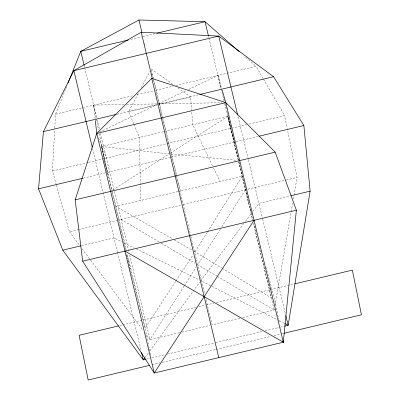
<?xml version="1.0" encoding="UTF-8"?>
<svg xmlns="http://www.w3.org/2000/svg" width="400" height="400" viewBox="0 0 400 400"><rect width="100%" height="100%" fill="white"/><g stroke="black" fill="none" stroke-linecap="round" stroke-linejoin="round"><path stroke-width="0.3" stroke-dasharray="2 1.5" d="M56.325 184.8L52.465 170.955L54.765 128.535M54.8 127.915L55.545 114.19L65.725 88.83M274.47 308.835L274.26 310.065L242.29 317.69M275.105 305.15L291.06 212.43M291.17 211.815L292.645 203.22M293.385 198.92L293.915 195.85M294.02 195.235L297.085 177.43L287.305 129.045M65.96 88.25L66.65 86.525M133.675 123.75L128.665 111.75L138.74 92.52M141.33 87.575L149.675 71.64M207.24 232.29L194.36 252.9M207.57 231.765L242.195 176.24L178.625 191.41M184.015 286.235L150 339.715L145.52 333.715M184.35 285.71L196.02 267.36M220.365 229.09L197.69 264.74L216.965 276.15M221.7 226.99L245.38 189.765M175.555 281.635L145.125 328.13L150.08 352.495M175.895 281.11L192.99 254.99M145.13 357.34L148.43 352.8M149.9 350.78L199.76 282.175M243.91 223.325L200.86 280.66L211.425 286.06M245.41 221.33L251.4 213.35M252.895 211.36L258.885 203.38L290.235 195.9M112.745 190.055L169.235 153.88L101.52 146.5L106.09 168.965M170.27 153.22L227.82 116.365L238.505 159.85M99.54 132.075L157.355 104.42M158.48 103.88L186.525 90.465M188.765 89.395L217.935 75.445L221.69 88.445M130.84 39.415L141.695 36.825M142.9 36.535L155.57 33.515M55.545 114.19L132.88 95.735M137.1 94.73L153.99 90.7M155.8 90.27L173.295 86.095M175.71 85.52L256.06 66.345L263.19 78.65M116.88 114.26L157.32 104.61M159.13 104.18L198.965 94.675M128.665 111.75L157.2 104.94M157.81 104.795L190.595 96.97L191.58 109.935M125.635 250.07L101.52 146.5L163.63 131.685M164.235 131.54L227.82 116.365L238.565 161.12M52.465 170.955L87.94 162.49M88.54 162.345L246.705 124.605M249.11 124.035L284.585 115.57L287.18 128.43M83.125 178.185L106.675 172.565M107.28 172.42L170.02 157.45M171.21 157.165L258.095 136.435M178.02 191.555L115.895 206.38L172.43 238.86M56.49 185.4L69.41 231.755L77.83 229.745M78.43 229.6L116.91 220.42M117.51 220.275L181.44 205.025M183.25 204.59L247.185 189.335M247.785 189.19L285.66 180.155M286.265 180.01L297.085 177.43M81.475 245.71L114.03 237.945L121.87 241.8M119.79 325.61L122.22 325.03M122.825 324.885L196.3 307.355M198.73 306.775L205.405 305.18M206.015 305.035L213.91 303.15M216.335 302.57L269.775 289.82M270.38 289.675L294.06 284.025M179.555 332.66L150 339.715L129.725 255.26M181.97 332.085L209.715 325.465M239.875 318.265L212.13 324.89L205.855 298.765M146.335 359.14L149.98 358.27M151.8 357.835L165.07 354.67M167.48 354.095L214.52 342.87M215.725 342.58L262.765 331.355M265.18 330.78L279.05 327.47M280.255 327.185L283.9 326.315M151.95 364.785L159.845 362.905M162.275 362.325L215.71 349.575M216.315 349.43L270.965 336.39M274 335.665L283.715 333.345M95.135 118.64L93.67 105.095L124.205 104.52M126.7 104.475L221.43 102.705M171.09 154.055L237.24 160.365M124.11 242.905L134.195 247.865M136.435 248.97L199.74 280.11M211.98 286.345L277.035 319.615M279.26 320.75L284.265 323.31M174.585 240.1L191.81 250M193.965 251.235L221.75 267.99M121.115 219.415L159.135 241.92M161.275 243.185L195.01 263.155M217.5 276.465L274.26 310.065L253.545 223.79M222.285 268.31L271.425 297.995L253.535 223.49M172.88 84.37L151.115 68.89L153.28 77.91M177.945 87.97L190.595 96.97M245.76 57.335L256.06 66.345M69.41 231.755L79.855 245.75M82.095 248.745L90.305 259.745M90.675 260.245L142.91 330.215M263.5 79.185L284.585 115.57M212.505 165.775L192.7 124.745L191.625 110.55M213.59 168.025L220.1 181.515M133.915 124.32L139.405 137.465L140.755 200.445M98.49 137.9L106.395 158.085M227.82 116.365L230.655 128.435L235.015 143.92M265.95 267.23L274.185 297.335L278.645 319.265M217.935 75.445L221.295 88.6M223.895 98.765L224.51 101.16M225.12 103.55L226.5 108.935M227.26 111.925L228.555 117.285M126.515 254.315L127.735 259.155L126.48 253.705M128.04 260.365L145.125 328.13L127.24 253.625M239.095 162.265L248.445 200.31M248.595 200.915L249.485 204.535M250.375 208.16L250.97 210.575M251.115 211.18L252.005 214.8M238.1 116.805L248.27 159.165M248.415 159.765L262.505 218.45M262.65 219.055L285.545 314.425M238.71 161.725L252.665 219.855M208.51 36.2L208.8 37.41M208.945 38.01L224.005 100.735M224.73 103.745L252.67 220.145M153.425 78.51L162.63 116.84M162.77 117.435L176.505 174.65M176.65 175.255L180.425 190.98M144.495 43.18L145.075 45.595M151.745 73.365L152.18 75.175M153.34 80.005L162.47 118.05M162.615 118.655L176.395 176.05M176.54 176.66L190.685 235.575M190.835 236.185L204.69 293.905M84.105 65.245L84.54 67.06M84.685 67.66L96.705 117.74M97.285 120.15L99.455 129.18M100.465 133.395L114.265 190.875M114.41 191.485L128.995 252.225M101.52 146.5L112.265 191.26M112.41 191.86L126.365 249.99M92.515 148.33L117.355 251.81M117.5 252.415L141.125 350.8M128.03 260.365L130.145 269.45M278.77 319.875L279.14 321.7M150.205 353.105L150.575 354.935M106.215 169.57L106.585 171.39M93.67 105.095L96.295 118.425M96.415 119.035L98.56 129.94M99.275 133.58L106.935 172.505M107.055 173.115L107.415 174.94M228.665 117.87L230.655 128.435"/><path stroke-width="0.6" d="M145.73 359.285L143.3 359.865L62.785 250.17L38.56 188.815L43.425 131.625L73.865 70.655L141.215 32.225L218.72 36.09L273.555 76.715L303.865 125.51L310.125 191.155L288.155 325.3L284.51 326.17M254.045 220.305L154.255 373.02L96.73 133.42L151.745 78.385L225.79 102.625L275.19 152.135L296.37 210.205L283.315 342.225L154.255 373.02L82.66 261.2L75.17 199.86L96.73 133.42L95.335 120.485M68.04 83.065L80.77 51.36L138.93 20L205.035 21.71L239.205 51.605M144.765 357.845L143.3 359.865L141.56 352.615M273.555 76.715L199.57 94.53M128.425 39.99L80.77 51.36L84.105 65.245M156.775 33.225L205.035 21.71L208.365 35.595M116.275 114.405L43.425 131.625M96.73 133.42L225.79 102.625L283.315 342.225L124.985 251.1M38.56 188.815L82.525 178.325M259.3 136.145L303.865 125.51M75.17 199.86L275.19 152.135M62.785 250.17L80.87 245.855M290.835 195.755L310.125 191.155M82.66 261.2L296.37 210.205M118.575 325.9L79.105 335.315L88.19 380L149.52 365.365M294.67 283.88L352.355 270.115L361.44 314.8L283.715 333.345M284.82 323.595L288.155 325.3L285.835 315.635M222.205 90.215L225.79 102.625M283.02 341.015L283.315 342.225L283.07 341.02M237.66 114.98L218.72 36.09L73.865 70.655L92.22 147.115M138.93 20L141.91 32.405M141.215 32.225L152.41 78.85M151.745 78.385L218.785 357.62"/></g></svg>
